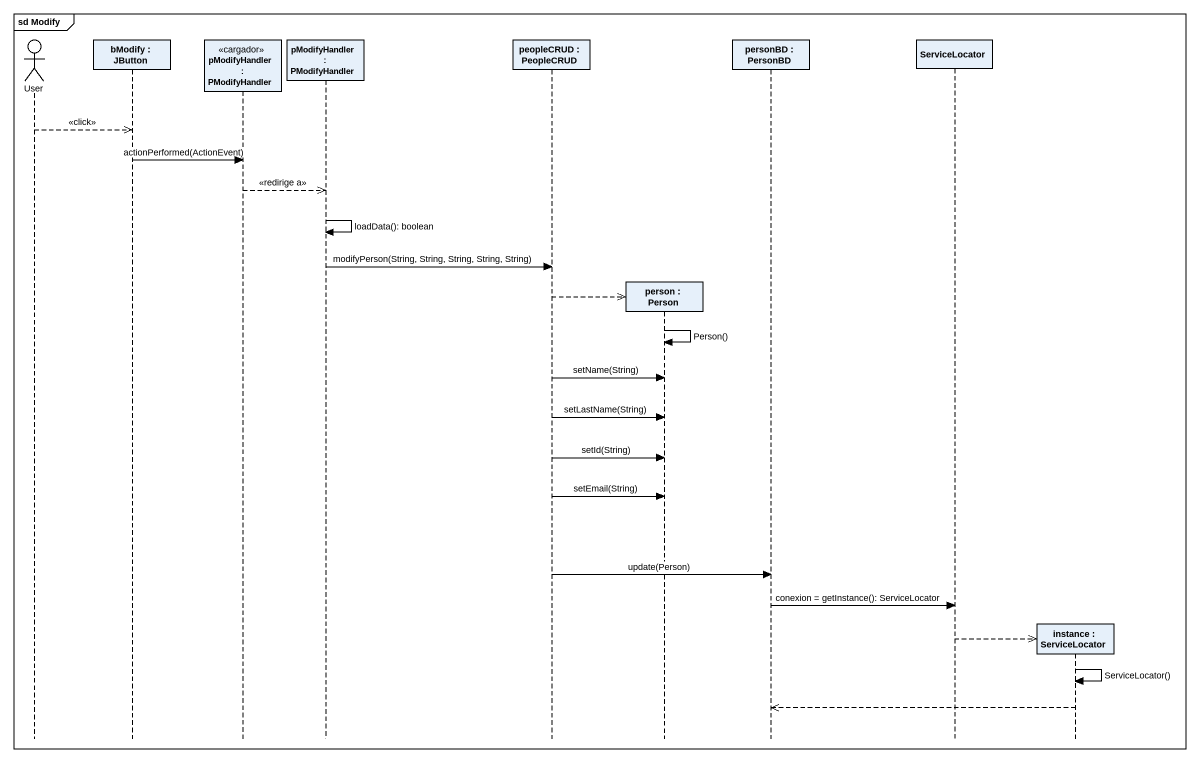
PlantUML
@startuml
mainframe sd Modify
hide footbox
actor User
participant "bModify : JButton" as bModify
participant "pModifyHandler : PModifyHandler" as pModifyHandler <<cargador>>
participant "pModifyHandler : PModifyHandler" as pModifyHandler_2
participant "peopleCRUD : PeopleCRUD" as peopleCRUD
participant "person : Person" as person_
participant "personBD : PersonBD" as personBD
participant ServiceLocator
participant "instance : ServiceLocator" as instance

User -->> bModify : <<click>>
bModify -> pModifyHandler : actionPerformed(ActionEvent)
pModifyHandler -->> pModifyHandler_2 : <<redirige a>>
pModifyHandler_2 -> pModifyHandler_2 : loadData(): boolean
pModifyHandler_2 -> peopleCRUD : modifyPerson(String, String, String, String, String)
peopleCRUD -->> person_ **
person_ -> person_ : Person()
peopleCRUD -> person_ : setName(String)
peopleCRUD -> person_ : setLastName(String)
peopleCRUD -> person_ : setId(String)
peopleCRUD -> person_ : setEmail(String)
peopleCRUD -> personBD : update(Person)
personBD -> ServiceLocator : conexion = getInstance(): ServiceLocator
ServiceLocator -->> instance **
instance -> instance : ServiceLocator()
instance -->> personBD
@enduml
